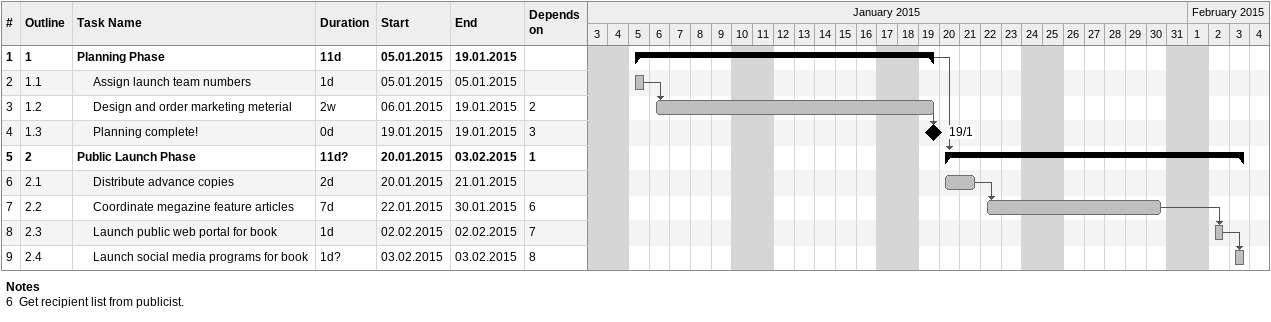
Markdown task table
| ID | WBS | Task | Duration | Start | Finish | Predecessors |
|---|---|---|---|---|---|---|
| 1 | 1 | **Planning Phase** | 11d | 2015-01-05 | 2015-01-19 |  |
| 2 | 1.1 | Assign launch team numbers | 1d | 2015-01-05 | 2015-01-05 |  |
| 3 | 1.2 | Design and order marketing meterial | 2w | 2015-01-06 | 2015-01-19 | 2 |
| 4 | 1.3 | Planning complete! | 0d | 2015-01-19 | 2015-01-19 | 3 |
| 5 | 2 | **Public Launch Phase** | 11d? | 2015-01-20 | 2015-02-03 | 1 |
| 6 | 2.1 | Distribute advance copies | 2d | 2015-01-20 | 2015-01-21 |  |
| 7 | 2.2 | Coordinate megazine feature articles | 7d | 2015-01-22 | 2015-01-30 | 6 |
| 8 | 2.3 | Launch public web portal for book | 1d | 2015-02-02 | 2015-02-02 | 7 |
| 9 | 2.4 | Launch social media programs for book | 1d? | 2015-02-03 | 2015-02-03 | 8 |

Notes
- 6: Get recipient list from publicist.
